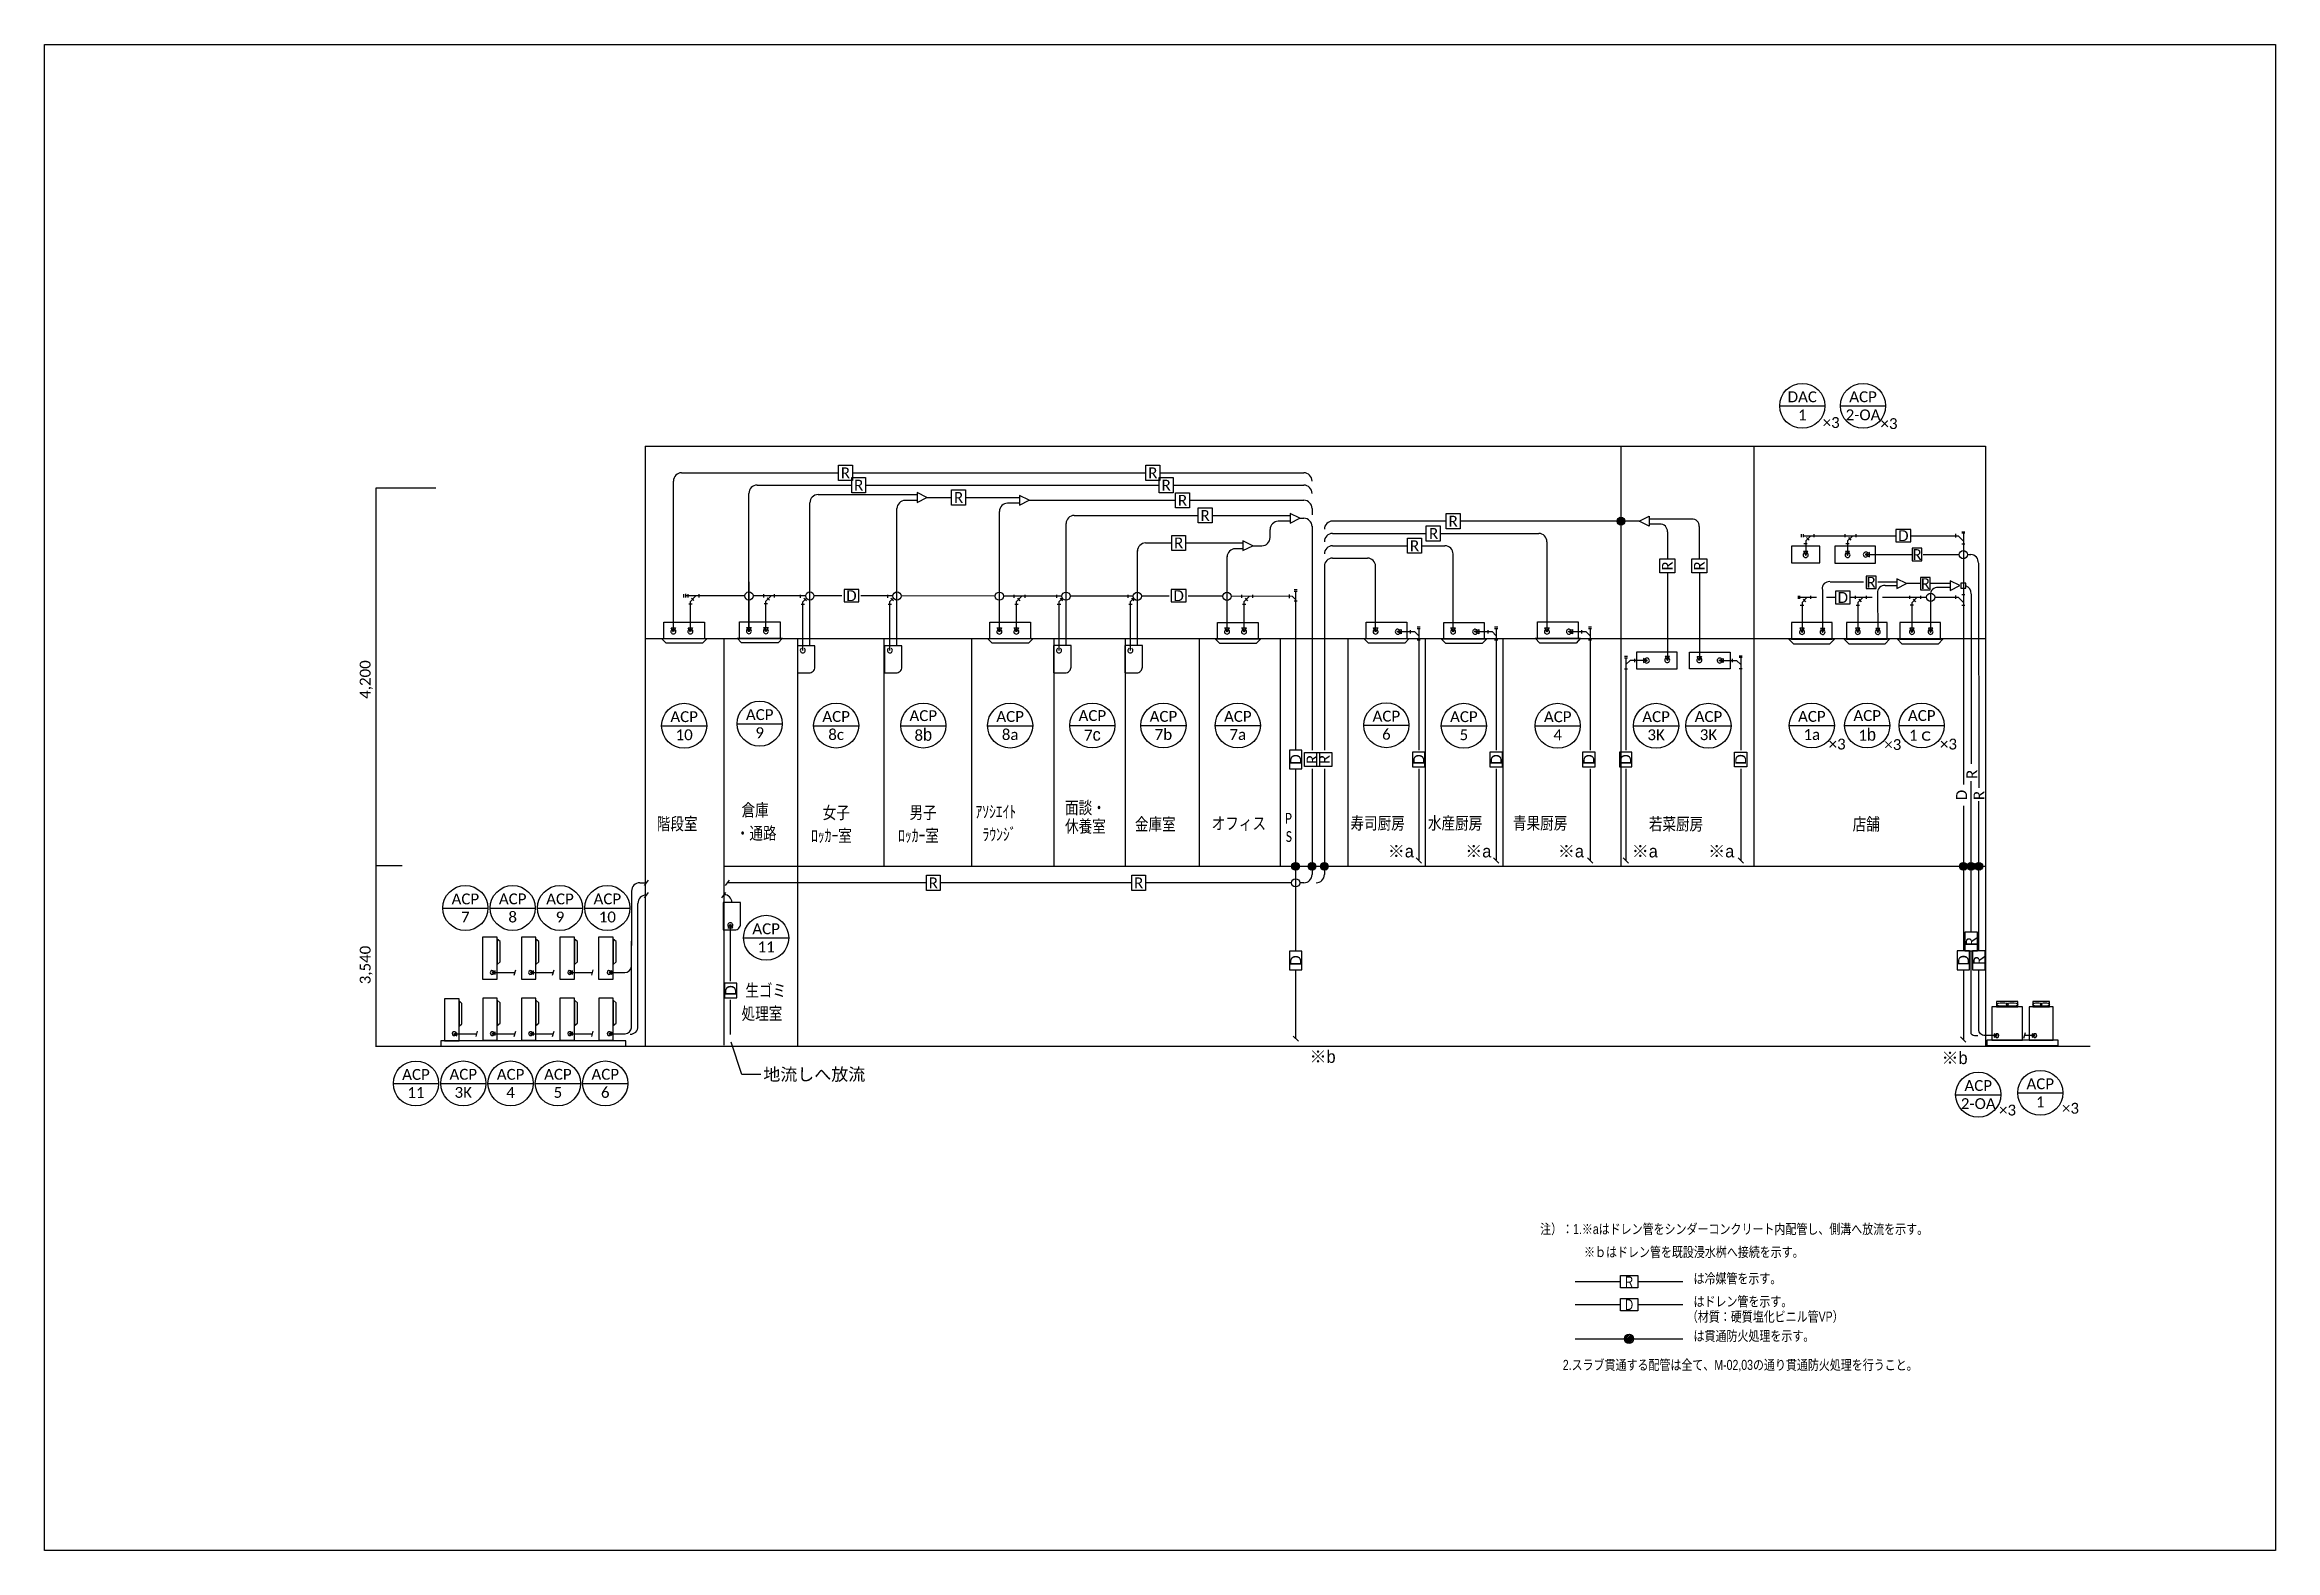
# Model space of a CAD drawing. Extents: x 593 to 1136, y -1139 to -772.
import ezdxf
from ezdxf.enums import TextEntityAlignment as Align

# ---------------------------------------------------------------- set-up
doc = ezdxf.new("R2010")
doc.units = 0
doc.header["$MEASUREMENT"] = 0
doc.layers.get('0').update_dxf_attribs({"linetype": 'CONTINUOUS'})
doc.layers.get('Defpoints').update_dxf_attribs({"color": 21, "linetype": 'CONTINUOUS'})
for name, color, linetype in [('00機器番号', 3, 'CONTINUOUS'), ('10機器､器具', 2, 'CONTINUOUS'), ('35R（冷媒管）', 4, 'CONTINUOUS'), ('36D（ドレン管）', 1, 'CONTINUOUS'), ('92設備記述', 3, 'CONTINUOUS'), ('A_室名', 9, 'CONTINUOUS'), ('A_建築', 8, 'CONTINUOUS')]:
    doc.layers.add(name, color=color, linetype=linetype)
doc.layers.add('hojo', color=165, linetype='CONTINUOUS', plot=False)
doc.styles.add('HORIZONTALBIGFONT', font='txt.shx', dxfattribs={"bigfont": 'bigfont.shx'})
doc.styles.add('MtXpl_Calibri', font='calibri.ttf')
doc.styles.get("Standard").update_dxf_attribs({"font": 'MS PGothic.ttf'})

# ---------------------------------------------------------------- blocks, each defined once
blk = doc.blocks.new('火災感知用ヘッド')
at = {"layer": '10機器､器具'}
for p, q in [((-79.0528, -12.2071), (12.207, 79.0527)), ((-78.1739, 16.9922), (-16.9922, 78.1738)), ((-72.461, -33.8868), (33.8867, 72.4609)), ((-61.4746, -51.1719), (51.1718, 61.4746)), ((-46.8506, -64.8438), (64.8437, 46.8506)), ((-28.4912, -74.7559), (74.7558, 28.4912)), ((-5.2735, -79.834), (79.834, 5.2734)), ((27.832, -75), (75, -27.8321))]:
    blk.add_line(p, q, dxfattribs=at)
blk.add_circle((0, 0), 80, dxfattribs=at)
blk = doc.blocks.new('R')
at = {"layer": 'hojo'}
blk.add_lwpolyline([(-200, 145), (200, 145), (200, -145), (-200, -145)], close=True, dxfattribs=at)
at = {"layer": '35R（冷媒管）', "color": 3, "width": 0.8}
blk.add_text('R', height=250, dxfattribs=at).set_placement((0, -126), align=Align.CENTER)
blk = doc.blocks.new('D')
at = {"layer": 'hojo'}
blk.add_lwpolyline([(-200, 145), (200, 145), (200, -145), (-200, -145)], close=True, dxfattribs=at)
at = {"layer": '36D（ドレン管）', "color": 3, "width": 0.8}
blk.add_text('D', height=250, dxfattribs=at).set_placement((0, -123), align=Align.CENTER)

msp = doc.modelspace()

# ---------------------------------------------------------------- linework, layer by layer
at = {"layer": '00機器番号', "color": 2}
for p, q in [((1015.43, -859.95), (1026.44, -859.95)), ((1030.23, -859.95), (1041.24, -859.95)), ((743.2, -937.87), (754.2, -937.87)), ((761.59, -937.37), (772.6, -937.37)), ((780.2, -937.83), (791.21, -937.83)), ((801.42, -937.83), (812.42, -937.83)), ((822.57, -937.83), (833.58, -937.83)), ((842.59, -937.81), (853.59, -937.81)), ((859.88, -937.81), (870.89, -937.81)), ((878, -937.81), (889.01, -937.81)), ((914.17, -937.74), (925.17, -937.74)), ((933.04, -937.87), (944.04, -937.87)), ((955.89, -937.87), (966.89, -937.87)), ((979.83, -937.87), (990.84, -937.87)), ((992.58, -937.85), (1003.59, -937.85)), ((1017.76, -937.8), (1028.76, -937.8)), ((1031.23, -937.8), (1042.24, -937.8)), ((1044.51, -937.8), (1055.52, -937.8)), ((689.93, -982.25), (700.93, -982.25)), ((701.45, -982.25), (712.46, -982.25)), ((712.97, -982.25), (723.98, -982.25)), ((724.49, -982.25), (735.5, -982.25)), ((763.16, -989.52), (774.17, -989.52)), ((677.9, -1024.99), (688.9, -1024.99)), ((689.42, -1024.97), (700.42, -1024.97)), ((700.94, -1024.97), (711.94, -1024.97)), ((712.46, -1024.97), (723.47, -1024.97)), ((723.98, -1024.97), (734.99, -1024.97)), ((1058.27, -1027.72), (1069.28, -1027.72)), ((1073.37, -1027.27), (1084.38, -1027.27))]:
    msp.add_line(p, q, dxfattribs=at)
for centre in [(1020.94, -859.93), (1035.73, -859.93), (748.7, -937.85), (767.09, -937.34), (785.71, -937.8), (806.92, -937.8), (828.07, -937.8), (848.09, -937.78), (865.39, -937.78), (883.5, -937.78), (919.67, -937.72), (938.54, -937.85), (961.39, -937.85), (985.34, -937.85), (998.09, -937.83), (1023.26, -937.78), (1036.74, -937.78), (1050.02, -937.78), (695.43, -982.23), (706.95, -982.23), (718.47, -982.23), (730, -982.23), (768.66, -989.49), (683.4, -1024.97), (694.92, -1024.95), (706.44, -1024.95), (717.96, -1024.95), (729.49, -1024.95), (1063.78, -1027.69), (1078.88, -1027.25)]:
    msp.add_ellipse(centre, major_axis=(5.5, 0), ratio=0.995261, dxfattribs=at)
at = {"layer": '10機器､器具'}
for points in [[(1018.31, -898.16), (1025.19, -898.16), (1025.19, -894.08), (1018.31, -894.08)], [(1028.9, -898.21), (1038.8, -898.21), (1038.8, -894.13), (1028.9, -894.13)], [(743.2, -916.59), (754.27, -916.59), (753.17, -917.74), (744.3, -917.74)], [(753.68, -916.68), (743.79, -916.68), (743.79, -912.6), (753.68, -912.6)], [(761.59, -916.53), (772.67, -916.53), (771.56, -917.68), (762.7, -917.68)], [(772.08, -916.62), (762.18, -916.62), (762.18, -912.55), (772.08, -912.55)], [(822.57, -916.59), (833.65, -916.59), (832.54, -917.74), (823.68, -917.74)], [(833.06, -916.68), (823.16, -916.68), (823.16, -912.6), (833.06, -912.6)], [(878, -916.65), (889.08, -916.65), (887.97, -917.8), (879.11, -917.8)], [(888.49, -916.74), (878.59, -916.74), (878.59, -912.66), (888.49, -912.66)], [(914.17, -916.59), (925.25, -916.59), (924.14, -917.74), (915.28, -917.74)], [(924.66, -916.67), (914.76, -916.67), (914.76, -912.6), (924.66, -912.6)], [(933.04, -916.67), (944.11, -916.67), (943.01, -917.83), (934.14, -917.83)], [(943.52, -916.76), (933.63, -916.76), (933.63, -912.69), (943.52, -912.69)], [(955.89, -916.55), (966.97, -916.55), (965.86, -917.7), (957, -917.7)], [(966.38, -916.64), (956.48, -916.64), (956.48, -912.56), (966.38, -912.56)], [(1028.77, -916.72), (1017.69, -916.72), (1018.8, -917.87), (1027.66, -917.87)], [(1018.28, -916.74), (1028.18, -916.74), (1028.18, -912.66), (1018.28, -912.66)], [(1042.2, -916.72), (1031.13, -916.72), (1032.24, -917.87), (1041.1, -917.87)], [(1031.72, -916.74), (1041.62, -916.74), (1041.62, -912.66), (1031.72, -912.66)], [(1055.17, -916.72), (1044.09, -916.72), (1045.2, -917.87), (1054.06, -917.87)], [(1044.68, -916.74), (1054.58, -916.74), (1054.58, -912.66), (1044.68, -912.66)], [(980.59, -924), (990.49, -924), (990.49, -919.92), (980.59, -919.92)], [(1003.35, -923.99), (993.45, -923.99), (993.45, -919.92), (1003.35, -919.92)], [(699.64, -999.55), (703.2, -999.55), (703.2, -989.34), (699.64, -989.34)], [(703.2, -989.82), (703.2, -995.99), (703.87, -995.37), (703.87, -990.43)], [(709.06, -999.55), (712.62, -999.55), (712.62, -989.34), (709.06, -989.34)], [(712.62, -989.82), (712.62, -995.99), (713.28, -995.37), (713.28, -990.43)], [(718.47, -999.55), (722.03, -999.55), (722.03, -989.34), (718.47, -989.34)], [(722.03, -989.82), (722.03, -995.99), (722.7, -995.37), (722.7, -990.43)], [(727.88, -999.55), (731.44, -999.55), (731.44, -989.34), (727.88, -989.34)], [(731.44, -989.82), (731.44, -995.99), (732.11, -995.37), (732.11, -990.43)], [(690.34, -1014.58), (693.9, -1014.58), (693.9, -1004.38), (690.34, -1004.38)], [(699.65, -1014.44), (703.21, -1014.44), (703.21, -1004.23), (699.65, -1004.23)], [(703.21, -1004.7), (703.21, -1010.88), (703.88, -1010.26), (703.88, -1005.32)], [(709.06, -1014.44), (712.62, -1014.44), (712.62, -1004.23), (709.06, -1004.23)], [(712.62, -1004.7), (712.62, -1010.88), (713.29, -1010.26), (713.29, -1005.32)], [(718.47, -1014.44), (722.03, -1014.44), (722.03, -1004.23), (718.47, -1004.23)], [(722.03, -1004.7), (722.03, -1010.88), (722.7, -1010.26), (722.7, -1005.32)], [(727.89, -1014.44), (731.45, -1014.44), (731.45, -1004.23), (727.89, -1004.23)], [(731.45, -1004.7), (731.45, -1010.88), (732.11, -1010.26), (732.11, -1005.32)], [(693.9, -1004.85), (693.9, -1011.02), (694.57, -1010.41), (694.57, -1005.47)], [(1067.09, -1014.44), (1074.59, -1014.44), (1074.59, -1006.34), (1067.09, -1006.34)], [(1068.26, -1006.34), (1073.41, -1006.34), (1073.41, -1005.02), (1068.26, -1005.02)], [(1076.14, -1014.44), (1082.03, -1014.44), (1082.03, -1006.34), (1076.14, -1006.34)], [(1077.06, -1006.34), (1081.11, -1006.34), (1081.11, -1005.02), (1077.06, -1005.02)]]:
    msp.add_lwpolyline(points, close=True, dxfattribs=at)
for points in [[(776.28, -918.34), (776.28, -924.99), (779.09, -924.99, 0.414223), (780.51, -923.57), (780.51, -918.34)], [(797.49, -918.34), (797.49, -924.99), (800.3, -924.99, 0.414223), (801.72, -923.57), (801.72, -918.34)], [(838.66, -918.32), (838.66, -924.97), (841.47, -924.97, 0.414223), (842.89, -923.56), (842.89, -918.32)], [(856.03, -918.32), (856.03, -924.97), (858.85, -924.97, 0.414223), (860.26, -923.56), (860.26, -918.32)], [(758.21, -980.9), (758.21, -987.56), (761.03, -987.56, 0.414223), (762.44, -986.14), (762.44, -980.9)]]:
    msp.add_lwpolyline(points, format="xyb", close=True, dxfattribs=at)
for centre, major_axis, ratio in [((1069.67, -1005.73), (1.41, 0), 0.301585), ((1072.01, -1005.73), (1.41, 0), 0.301585), ((1078.17, -1005.73), (1.1, 0), 0.383677), ((1080.01, -1005.73), (1.1, 0), 0.383677)]:
    msp.add_ellipse(centre, major_axis=major_axis, ratio=ratio, dxfattribs=at)
at = {"layer": '35R（冷媒管）'}
for p, q in [((746.08, -914.86), (746.08, -878.24)), ((748.08, -876.24), (786.27, -876.24)), ((766.47, -879.24), (789.51, -879.24)), ((789.65, -876.24), (861.11, -876.24)), ((792.89, -879.24), (864.36, -879.24)), ((864.5, -876.24), (899.6, -876.24)), ((867.74, -879.24), (899.6, -879.24)), ((764.47, -914.81), (764.47, -881.24)), ((779.3, -918.34), (779.3, -883.55)), ((781.3, -881.55), (805.41, -881.55)), ((800.51, -918.32), (800.51, -884.96)), ((805.41, -882.96), (802.51, -882.96)), ((807.8, -882.24), (813.83, -882.24)), ((817.22, -882.24), (830.35, -882.24)), ((830.35, -883.65), (827.45, -883.65)), ((832.74, -882.93), (868.35, -882.93)), ((871.73, -882.93), (899.57, -882.93)), ((901.57, -884.93), (901.57, -886.49)), ((825.45, -914.92), (825.45, -885.64)), ((841.68, -918.32), (841.68, -888.62)), ((843.68, -886.62), (873.83, -886.62)), ((877.22, -886.62), (896.25, -886.62)), ((891.35, -892.01), (891.35, -890.04)), ((896.25, -888.04), (893.35, -888.04)), ((898.64, -887.32), (899.57, -887.32)), ((901.57, -889.24), (901.57, -943.76)), ((934.24, -888), (906.57, -888)), ((981.25, -888.01), (937.62, -888)), ((986.18, -888.77), (983.64, -888.77)), ((993.95, -887.52), (983.69, -887.52)), ((988.1, -890.61), (988.09, -897.23)), ((995.85, -889.3), (995.86, -897.22)), ((859.05, -918.32), (859.05, -895.2)), ((861.05, -893.32), (867.41, -893.32)), ((870.79, -893.32), (884.76, -893.32)), ((884.76, -894.73), (882.88, -894.73)), ((887.15, -894.01), (889.35, -894.01)), ((906.57, -891.01), (920.89, -891.01)), ((906.57, -894.01), (924.84, -894.01)), ((919.05, -891.01), (929.36, -891.01)), ((928.22, -894.01), (933.92, -894.01)), ((932.74, -891.01), (956.77, -891.01)), ((935.92, -914.92), (935.92, -896.01)), ((958.77, -893.01), (958.77, -914.92)), ((1036.24, -896.16), (1047.69, -896.16)), ((1050.39, -896.16), (1059.15, -896.16)), ((1061.15, -896.16), (1061.96, -896.16)), ((880.88, -914.92), (880.88, -896.6)), ((904.57, -899.01), (904.57, -943.76)), ((906.57, -897.01), (915.05, -897.01)), ((917.05, -914.92), (917.05, -899.01)), ((988.09, -900.61), (988.08, -921.99)), ((995.87, -900.6), (995.88, -921.93)), ((1063.8, -898.24), (1063.92, -952.97)), ((764.47, -902.83), (764.47, -914.94)), ((1025.82, -904.65), (1025.89, -915.15)), ((1027.71, -902.76), (1035.88, -902.78)), ((1039.26, -905.59), (1039.32, -915.15)), ((1039.35, -902.78), (1043.94, -902.79)), ((1041.14, -903.7), (1043.94, -903.7)), ((1049.72, -903.23), (1046.33, -903.23)), ((1056.94, -903.23), (1052.11, -903.23)), ((1052.19, -906.02), (1052.19, -915.13)), ((1056.94, -904.18), (1054.08, -904.18)), ((1062.03, -905.78), (1062.03, -947.1)), ((901.57, -948.34), (901.57, -974.1)), ((904.57, -948.34), (904.57, -974.1)), ((737.89, -976.1), (739.43, -976.1)), ((739.92, -975.42), (738.96, -976.78)), ((759.69, -975.42), (758.72, -976.78)), ((807.67, -976.1), (759.2, -976.1)), ((857.67, -976.1), (811.05, -976.1)), ((896.57, -976.1), (861.05, -976.1)), ((899.58, -976.1), (898.57, -976.1)), ((735.89, -978.1), (735.89, -991.36)), ((737.41, -1011.08), (737.44, -981.1)), ((739.92, -978.42), (738.96, -979.78)), ((758.79, -978.42), (757.82, -979.78)), ((702, -997.96), (707.53, -997.96)), ((707.34, -998.62), (707.72, -997.3)), ((711.34, -997.96), (716.86, -997.96)), ((716.67, -998.62), (717.05, -997.3)), ((720.86, -997.96), (726.38, -997.96)), ((726.2, -998.62), (726.57, -997.3)), ((730.47, -997.96), (734.23, -997.96)), ((692.71, -1012.85), (698.23, -1012.85)), ((698.04, -1013.51), (698.42, -1012.19)), ((702.01, -1012.85), (707.53, -1012.85)), ((707.35, -1013.51), (707.72, -1012.19)), ((711.34, -1012.85), (716.87, -1012.85)), ((716.68, -1013.51), (717.06, -1012.19)), ((720.86, -1012.85), (726.39, -1012.85)), ((726.2, -1013.51), (726.58, -1012.19)), ((730.48, -1012.85), (734.36, -1012.85)), ((1075.2, -1012.66), (1074.82, -1013.98)), ((965.63, -1073.17), (976.66, -1073.17)), ((980.86, -1073.17), (991.85, -1073.17)), ((965.63, -1087.17), (991.85, -1087.17))]:
    msp.add_line(p, q, dxfattribs=at)
for points in [[(805.41, -883.43), (807.8, -882.24), (805.41, -881.05)], [(830.35, -884.13), (832.74, -882.93), (830.35, -881.74)], [(896.25, -888.51), (898.64, -887.32), (896.25, -886.12)], [(983.64, -889.2), (981.25, -888.01), (983.64, -886.82)], [(884.76, -895.2), (887.15, -894.01), (884.76, -892.81)], [(1043.94, -904.43), (1046.33, -903.23), (1043.94, -902.04)], [(1056.94, -904.9), (1059.32, -903.7), (1056.94, -902.51)]]:
    msp.add_lwpolyline(points, close=True, dxfattribs=at)
for points in [[(1062.03, -988.11), (1062.03, -951.34)], [(1063.92, -992.69), (1063.92, -956.24)], [(735.88, -1011.39), (735.88, -993.25), (735.88, -990.31)], [(1077.53, -1013.31), (1075.01, -1013.31)]]:
    msp.add_lwpolyline(points, dxfattribs=at)
for points in [[(1063.65, -1013.37), (1062.84, -1013.37, -0.414214), (1062.03, -1012.56), (1062.03, -992.69)], [(1068.3, -1013.29), (1065.41, -1013.29, -0.414214), (1063.92, -1011.8), (1063.92, -997.27)]]:
    msp.add_lwpolyline(points, format="xyb", dxfattribs=at)
for centre, radius, start, end in [((748.08, -878.24), 2, 90.0003, 180), ((766.47, -881.24), 2, 90.0003, 180), ((899.57, -878.24), 2, 0, 90.01), ((899.57, -881.24), 2, 0, 90.01), ((781.3, -883.55), 2, 90, 180), ((802.51, -884.96), 2, 90.0001, 180), ((827.45, -885.65), 2, 90.0001, 180), ((899.57, -884.93), 2, 0, 90), ((843.68, -888.62), 2, 90.0003, 180), ((893.35, -890.04), 2, 90.0001, 180), ((899.57, -889.32), 2, 0, 90), ((906.57, -890), 2, 89.99, 180), ((986.42, -890.42), 1.67, 353.7771, 96.223), ((994.19, -889.17), 1.67, 353.7771, 96.223), ((861.05, -895.32), 2, 90.0001, 180), ((882.88, -896.73), 2, 90.0001, 180), ((889.35, -892.01), 2, 270, 359.9999), ((906.57, -893.01), 2, 90, 180), ((906.57, -896.01), 2, 90, 180), ((933.92, -896.01), 2, 0, 90), ((956.77, -893.01), 2, 0, 90), ((1036.39, -896.15), 0.609, 31.3796, 325.8441), ((1061.95, -898.02), 1.86, 354.6117, 89.4087), ((906.57, -899.01), 2, 90, 180), ((915.05, -899.01), 2, 0, 90), ((1027.47, -904.41), 1.67, 83.777, 186.2229), ((1040.91, -905.35), 1.67, 83.777, 186.2229), ((1053.84, -905.83), 1.67, 83.777, 186.2229), ((1060.19, -905.57), 1.86, 354.6117, 73.0413), ((746.08, -914.86), 0.609, 122.0238, 57.9762), ((764.47, -914.81), 0.609, 122.0238, 57.9762), ((825.45, -914.92), 0.609, 122.0238, 57.9762), ((880.88, -914.92), 0.609, 122.0238, 57.9762), ((917.05, -914.92), 0.609, 122.0238, 57.9762), ((935.92, -914.92), 0.609, 122.0238, 57.9762), ((958.77, -914.92), 0.609, 122.0238, 57.9762), ((1025.88, -915), 0.609, 121.3796, 55.8441), ((1039.31, -915), 0.609, 121.3796, 55.8441), ((1052.17, -914.98), 0.609, 121.3796, 55.8441), ((988.06, -921.85), 0.609, 121.3796, 55.8441), ((995.88, -921.84), 0.609, 122.4387, 56.9081), ((737.89, -978.1), 2, 90, 179.9476), ((899.57, -974.1), 2, 270, 0), ((902.57, -974.1), 2, 270, 0), ((739.44, -981.1), 2, 90, 179.9476), ((701.97, -997.94), 0.471, 31.3796, 325.8441), ((711.3, -997.94), 0.471, 31.3796, 325.8441), ((720.83, -997.94), 0.471, 31.3796, 325.8441), ((730.44, -997.94), 0.471, 31.3796, 325.8441), ((734.23, -996.29), 1.67, 270, 353.1544), ((692.67, -1012.83), 0.471, 31.3796, 325.8441), ((701.98, -1012.83), 0.471, 31.3796, 325.8441), ((711.31, -1012.83), 0.471, 31.3796, 325.8441), ((720.83, -1012.83), 0.471, 31.3796, 325.8441), ((730.45, -1012.83), 0.471, 31.3796, 325.8441), ((734.21, -1011.16), 1.69, 275.2813, 352.1889), ((735.75, -1011.26), 1.67, 263.777, 6.2229), ((1068.33, -1013.31), 0.471, 211.3796, 145.8441), ((1077.55, -1013.32), 0.471, 211.3796, 145.8441)]:
    msp.add_arc(centre, radius, start, end, dxfattribs=at)
msp.add_ellipse((758.41, -980.92), major_axis=(1.37, 1.37), ratio=0.979569, start_param=5.497787, end_param=7.068583, dxfattribs=at)
at = {"layer": '36D（ドレン管）', "color": 2}
for p, q in [((1060.51, -890.67), (1059.75, -890.67)), ((1020.67, -891.18), (1020.67, -891.94)), ((1021.13, -891.18), (1021.13, -891.94)), ((1021.32, -893.44), (1022.15, -893.44)), ((1022, -892.03), (1022.61, -892.64)), ((1023.77, -891.18), (1023.77, -891.94)), ((1031.32, -891.18), (1031.32, -891.94)), ((1031.51, -893.44), (1032.34, -893.44)), ((1032.19, -892.03), (1032.79, -892.64)), ((1033.96, -891.18), (1033.96, -891.94)), ((1058.24, -891.13), (1058.24, -891.96)), ((1060.51, -890.94), (1059.75, -890.94)), ((1060.51, -893.58), (1059.75, -893.58)), ((748.53, -905.77), (748.53, -906.6)), ((749.01, -905.75), (749.01, -906.58)), ((749.62, -905.81), (749.62, -906.57)), ((750.48, -906.73), (751.09, -907.33)), ((752.26, -905.81), (752.26, -906.57)), ((768.01, -905.83), (768.01, -906.58)), ((768.88, -906.67), (769.48, -907.28)), ((770.65, -905.83), (770.65, -906.58)), ((776.98, -905.96), (776.98, -906.72)), ((777.85, -906.81), (778.46, -907.42)), ((798.2, -905.94), (798.2, -906.7)), ((799.06, -906.79), (799.67, -907.4)), ((828.99, -905.94), (828.99, -906.7)), ((829.86, -906.79), (830.46, -907.4)), ((831.63, -905.94), (831.63, -906.7)), ((839.36, -905.94), (839.36, -906.7)), ((840.23, -906.79), (840.84, -907.4)), ((856.74, -905.94), (856.74, -906.7)), ((857.61, -906.79), (858.21, -907.4)), ((884.42, -905.94), (884.42, -906.7)), ((885.29, -906.79), (885.89, -907.4)), ((887.06, -905.94), (887.06, -906.7)), ((896.03, -905.86), (896.03, -906.8)), ((897.19, -905.05), (897.94, -905.05)), ((897.2, -904.68), (897.95, -904.68)), ((897.22, -905.05), (897.97, -905.05)), ((1019.94, -906.19), (1019.94, -906.94)), ((1020.26, -906.18), (1020.26, -906.94)), ((1021.13, -907.03), (1021.74, -907.64)), ((1022.9, -906.18), (1022.9, -906.94)), ((1033.84, -906.18), (1033.84, -906.94)), ((1034.71, -907.03), (1035.31, -907.64)), ((1036.48, -906.18), (1036.48, -906.94)), ((1047.04, -906.17), (1047.04, -906.93)), ((1047.9, -907.02), (1048.51, -907.63)), ((1049.68, -906.17), (1049.68, -906.93)), ((1058.26, -906.11), (1058.26, -906.94)), ((1060.53, -905.92), (1059.77, -905.92)), ((749.81, -908.14), (750.64, -908.14)), ((768.2, -908.09), (769.03, -908.09)), ((777.17, -908.22), (778, -908.22)), ((798.38, -908.21), (799.21, -908.21)), ((829.18, -908.21), (830.01, -908.21)), ((839.55, -908.21), (840.38, -908.21)), ((856.93, -908.21), (857.76, -908.21)), ((884.61, -908.21), (885.44, -908.21)), ((897.22, -907.44), (897.97, -907.44)), ((1020.45, -908.45), (1021.28, -908.45)), ((1034.03, -908.45), (1034.86, -908.45)), ((1047.22, -908.43), (1048.05, -908.43)), ((1060.53, -908.56), (1059.77, -908.56)), ((925.48, -914.53), (925.48, -915.36)), ((927.93, -913.86), (927.18, -913.86)), ((927.93, -914.23), (927.18, -914.23)), ((927.93, -916.98), (927.18, -916.98)), ((944.34, -914.53), (944.34, -915.36)), ((946.79, -913.86), (946.03, -913.86)), ((946.79, -914.23), (946.03, -914.23)), ((946.79, -916.98), (946.03, -916.98)), ((967.19, -914.53), (967.19, -915.36)), ((969.64, -913.86), (968.88, -913.86)), ((969.64, -914.23), (968.88, -914.23)), ((969.64, -916.98), (968.88, -916.98)), ((977.62, -920.89), (978.37, -920.89)), ((977.62, -921.27), (978.37, -921.27)), ((980.07, -921.56), (980.07, -922.39)), ((1003.87, -921.55), (1003.87, -922.38)), ((1006.32, -920.88), (1005.57, -920.88)), ((1006.32, -921.26), (1005.57, -921.26)), ((977.62, -924.01), (978.37, -924.01)), ((1006.32, -924), (1005.57, -924))]:
    msp.add_line(p, q, dxfattribs=at)
at = {"layer": '36D（ドレン管）'}
for p, q in [((1021.13, -891.56), (1043.75, -891.57)), ((1021.76, -892.83), (1023.03, -891.56)), ((1021.76, -892.83), (1021.76, -896.25)), ((1031.95, -892.83), (1033.22, -891.56)), ((1031.95, -892.83), (1031.95, -896.25)), ((1047.33, -891.57), (1058.86, -891.57)), ((1058.86, -891.57), (1060.13, -892.84)), ((1060.15, -890.94), (1060.15, -952.12)), ((763.47, -906.2), (749.01, -906.19)), ((750.22, -907.55), (751.58, -906.19)), ((778.3, -906.22), (765.47, -906.2)), ((768.61, -907.5), (769.9, -906.21)), ((777.59, -907.63), (778.45, -906.77)), ((787.13, -906.23), (780.3, -906.22)), ((799.51, -906.24), (791.71, -906.23)), ((798.8, -907.61), (799.65, -906.76)), ((824.45, -906.26), (801.51, -906.24)), ((840.68, -906.28), (826.45, -906.26)), ((829.59, -907.61), (830.89, -906.32)), ((839.97, -907.61), (840.8, -906.78)), ((858.05, -906.29), (842.68, -906.28)), ((857.34, -907.61), (858.17, -906.78)), ((866.81, -906.3), (860.05, -906.3)), ((879.88, -906.32), (871.39, -906.31)), ((896.83, -906.33), (881.88, -906.32)), ((885.02, -907.61), (886.32, -906.32)), ((896.83, -906.33), (897.57, -907.07)), ((897.57, -905.05), (897.57, -943.76)), ((1020.26, -906.56), (1024.41, -906.56)), ((1020.87, -907.85), (1022.16, -906.56)), ((1026.86, -906.56), (1029.02, -906.56)), ((1032.6, -906.56), (1037.99, -906.56)), ((1034.44, -907.85), (1035.74, -906.56)), ((1040.44, -906.55), (1051.19, -906.55)), ((1047.67, -907.82), (1048.93, -906.55)), ((1053.19, -906.55), (1058.88, -906.55)), ((1058.88, -906.55), (1060.15, -907.82)), ((750.22, -914.86), (750.22, -907.55)), ((768.61, -914.81), (768.61, -907.5)), ((777.59, -919.5), (777.59, -907.63)), ((798.8, -919.49), (798.8, -907.61)), ((829.59, -914.92), (829.59, -907.61)), ((839.97, -919.49), (839.97, -907.61)), ((857.34, -919.49), (857.34, -907.61)), ((885.02, -914.92), (885.02, -907.61)), ((1020.87, -907.85), (1020.87, -914.99)), ((1034.44, -907.85), (1034.44, -914.99)), ((1047.64, -907.82), (1047.64, -914.98)), ((922.29, -914.92), (926.54, -914.92)), ((926.54, -914.92), (927.55, -915.93)), ((927.55, -914.23), (927.55, -943.76)), ((941.15, -914.92), (945.4, -914.92)), ((945.4, -914.92), (946.41, -915.93)), ((946.41, -914.23), (946.41, -943.76)), ((964, -914.92), (968.25, -914.92)), ((968.25, -914.92), (969.26, -915.93)), ((969.26, -914.23), (969.26, -943.76)), ((978, -921.27), (978, -943.76)), ((979.01, -921.95), (978, -922.96)), ((983.26, -921.96), (979.01, -921.95)), ((1000.68, -921.95), (1004.93, -921.94)), ((1004.93, -921.94), (1005.94, -922.95)), ((1005.94, -921.26), (1005.94, -943.76)), ((897.57, -948.34), (897.57, -992.72)), ((927.55, -948.34), (927.55, -970.48)), ((946.41, -948.34), (946.41, -970.48)), ((969.26, -948.34), (969.26, -970.67)), ((978, -948.34), (978, -970.67)), ((1005.94, -948.34), (1005.94, -970.66)), ((1060.15, -957.33), (1060.16, -992.69)), ((928.2, -971.31), (926.91, -970.02)), ((947.05, -971.31), (945.77, -970.02)), ((969.91, -971.31), (968.62, -970.02)), ((978.64, -971.31), (977.35, -970.02)), ((1006.59, -971.3), (1005.3, -970.01)), ((759.94, -986.43), (759.94, -1000.02)), ((897.57, -997.31), (897.57, -1013.93)), ((1060.16, -997.27), (1060.16, -1014.25)), ((759.94, -1004.6), (759.94, -1013.04)), ((898.27, -1014.69), (896.99, -1013.41)), ((1060.76, -1014.89), (1059.47, -1013.6)), ((965.63, -1078.77), (976.66, -1078.77)), ((980.86, -1078.77), (991.85, -1078.77))]:
    msp.add_line(p, q, dxfattribs=at)
at = {"layer": '36D（ドレン管）', "color": 2}
for centre, start, end in [((1021.76, -896.25), 122.766, 57.234), ((1031.95, -896.25), 122.766, 57.234), ((750.22, -914.86), 122.0238, 57.9762), ((768.61, -914.81), 122.0238, 57.9762), ((829.59, -914.92), 122.0238, 57.9762), ((885.02, -914.92), 122.0238, 57.9762), ((922.44, -914.94), 34.1559, 328.6204), ((941.29, -914.94), 34.1559, 328.6204), ((964.14, -914.94), 34.1559, 328.6204), ((1020.87, -914.99), 122.766, 57.234), ((1034.44, -914.99), 122.766, 57.234), ((1047.64, -914.98), 122.766, 57.234), ((777.59, -919.5), 122.0238, 57.9762), ((798.8, -919.49), 122.0238, 57.9762), ((839.97, -919.49), 122.0238, 57.9762), ((857.34, -919.49), 122.0238, 57.9762), ((983.11, -921.97), 211.3796, 145.8441), ((1000.83, -921.96), 34.1559, 328.6204), ((759.94, -986.43), 308.9444, 231.9096)]:
    msp.add_arc(centre, 0.609, start, end, dxfattribs=at)
at = {"layer": '92設備記述', "color": 7, "linetype": 'Continuous'}
for p, q in [((762.78, -1022.82), (760.14, -1014.87)), ((767.41, -1022.82), (762.78, -1022.82))]:
    msp.add_line(p, q, dxfattribs=at)
at = {"layer": 'A_建築'}
for p, q in [((739.22, -869.78), (1065.53, -869.78)), ((739.22, -869.78), (739.22, -1015.8)), ((976.79, -869.78), (976.79, -972.08)), ((1009.14, -869.72), (1009.14, -972.08)), ((1065.53, -869.78), (1065.53, -1015.85)), ((673.69, -1015.85), (673.69, -879.93)), ((673.69, -879.93), (688.21, -879.93)), ((739.22, -916.59), (1065.53, -916.59)), ((758.35, -916.59), (758.35, -1015.64)), ((776.29, -916.62), (776.29, -972.08)), ((797.33, -916.55), (797.33, -972.08)), ((818.68, -916.8), (818.69, -972.08)), ((838.74, -916.55), (838.74, -972.08)), ((856.11, -916.87), (856.11, -972.08)), ((874.11, -916.68), (874.11, -972.08)), ((893.82, -916.59), (893.82, -972.08)), ((910.28, -916.68), (910.28, -972.08)), ((929.15, -916.8), (929.15, -972.08)), ((948.01, -916.8), (948.01, -972.08)), ((673.73, -971.91), (680.02, -971.91)), ((758.36, -972.08), (1065.53, -972.08)), ((776.3, -972.07), (776.3, -1015.95)), ((673.56, -1015.85), (1091.06, -1015.85))]:
    msp.add_line(p, q, dxfattribs=at)
for points in [[(689.47, -1015.85), (734.5, -1015.85), (734.5, -1014.61), (689.47, -1014.61)], [(1065.89, -1015.68), (1083.21, -1015.68), (1083.21, -1014.44), (1065.89, -1014.44)]]:
    msp.add_lwpolyline(points, close=True, dxfattribs=at)
at = {"layer": 'Defpoints', "linetype": 'Continuous'}
msp.add_lwpolyline([(592.99, -771.95), (1136.12, -771.95), (1136.12, -1138.69), (592.99, -1138.69)], close=True, dxfattribs=at)
at = {"layer": 'hojo', "linetype": 'Continuous'}
for points in [[(786.27, -874.4), (789.65, -874.4), (789.65, -878.08), (786.27, -878.08)], [(861.11, -874.4), (864.5, -874.4), (864.5, -878.08), (861.11, -878.08)], [(789.51, -877.4), (792.89, -877.4), (792.89, -881.08), (789.51, -881.08)], [(864.36, -877.4), (867.74, -877.4), (867.74, -881.08), (864.36, -881.08)], [(813.83, -880.4), (817.22, -880.4), (817.22, -884.08), (813.83, -884.08)], [(868.35, -881.09), (871.73, -881.09), (871.73, -884.77), (868.35, -884.77)], [(873.83, -884.79), (877.22, -884.79), (877.22, -888.46), (873.83, -888.46)], [(929.36, -889.17), (932.74, -889.17), (932.74, -892.85), (929.36, -892.85)], [(934.24, -886.17), (937.62, -886.17), (937.62, -889.85), (934.24, -889.85)], [(1043.75, -893.07), (1047.33, -893.07), (1047.33, -890.02), (1043.75, -890.02)], [(867.41, -891.48), (870.79, -891.48), (870.79, -895.15), (867.41, -895.15)], [(924.84, -892.17), (928.22, -892.17), (928.22, -895.85), (924.84, -895.85)], [(1021.25, -895.38), (1021.76, -896.4), (1022.28, -895.38)], [(1031.44, -895.38), (1031.95, -896.4), (1032.46, -895.38)], [(1047.69, -897.67), (1050.08, -897.67), (1050.08, -894.62), (1047.69, -894.62)], [(986.25, -900.61), (986.25, -897.23), (989.93, -897.23), (989.93, -900.61)], [(994.03, -900.6), (994.03, -897.22), (997.71, -897.22), (997.71, -900.6)], [(1036.52, -904.43), (1038.91, -904.43), (1038.91, -901.38), (1036.52, -901.38)], [(787.63, -907.69), (791.21, -907.69), (791.21, -904.65), (787.63, -904.65)], [(867.31, -907.69), (870.89, -907.69), (870.89, -904.65), (867.31, -904.65)], [(1029.02, -908.12), (1032.6, -908.12), (1032.6, -905.08), (1029.02, -905.08)], [(1049.72, -904.76), (1052.11, -904.76), (1052.11, -901.71), (1049.72, -901.71)], [(1059.51, -904.31), (1060.73, -904.31), (1060.73, -903.1), (1059.51, -903.1)], [(1020.35, -914.11), (1020.87, -915.14), (1021.38, -914.11)], [(1033.93, -914.11), (1034.44, -915.14), (1034.95, -914.11)], [(1047.13, -914.1), (1047.64, -915.13), (1048.15, -914.1)], [(899.09, -948.34), (899.09, -943.76), (896.05, -943.76), (896.05, -948.34)], [(899.73, -947.75), (899.73, -944.36), (903.41, -944.36), (903.41, -947.75)], [(902.73, -947.75), (902.73, -944.36), (906.41, -944.36), (906.41, -947.75)], [(929.07, -947.85), (929.07, -944.27), (926.02, -944.27), (926.02, -947.85)], [(947.92, -947.85), (947.92, -944.27), (944.88, -944.27), (944.88, -947.85)], [(970.51, -947.85), (970.51, -944.27), (967.46, -944.27), (967.46, -947.85)], [(979.45, -947.85), (979.45, -944.27), (976.41, -944.27), (976.41, -947.85)], [(1004.42, -947.84), (1004.42, -944.26), (1007.47, -944.26), (1007.47, -947.84)], [(807.67, -974.26), (811.05, -974.26), (811.05, -977.94), (807.67, -977.94)], [(857.67, -974.26), (861.05, -974.26), (861.05, -977.94), (857.67, -977.94)], [(759.44, -987.17), (759.94, -986.14), (760.46, -987.17)], [(1063.56, -992.69), (1063.56, -988.11), (1060.51, -988.11), (1060.51, -992.69)], [(899.09, -997.31), (899.09, -992.72), (896.05, -992.72), (896.05, -997.31)], [(1061.68, -997.27), (1061.68, -992.69), (1058.63, -992.69), (1058.63, -997.27)], [(1065.43, -997.27), (1065.43, -992.69), (1062.39, -992.69), (1062.39, -997.27)], [(761.55, -1004.1), (761.55, -1000.52), (758.5, -1000.52), (758.5, -1004.1)]]:
    msp.add_lwpolyline(points, close=True, dxfattribs=at)
at = {"layer": 'hojo'}
for points in [[(1037.27, -895.65), (1036.24, -896.16), (1037.27, -896.68)], [(746.59, -913.96), (746.08, -914.99), (745.56, -913.96)], [(750.73, -913.96), (750.22, -914.99), (749.71, -913.96)], [(764.98, -913.91), (764.47, -914.94), (763.96, -913.91)], [(769.13, -913.91), (768.61, -914.94), (768.1, -913.91)], [(825.96, -914.03), (825.45, -915.05), (824.94, -914.03)], [(830.11, -914.03), (829.59, -915.05), (829.08, -914.03)], [(881.39, -914.03), (880.88, -915.05), (880.37, -914.03)], [(885.54, -914.03), (885.02, -915.05), (884.51, -914.03)], [(917.56, -914.03), (917.05, -915.05), (916.53, -914.03)], [(923.31, -915.44), (922.29, -914.92), (923.31, -914.41)], [(936.43, -914.03), (935.92, -915.05), (935.4, -914.03)], [(942.17, -915.44), (941.15, -914.92), (942.17, -914.41)], [(959.28, -914.03), (958.77, -915.05), (958.25, -914.03)], [(965.02, -915.44), (964, -914.92), (965.02, -914.41)], [(1025.38, -914.12), (1025.89, -915.15), (1026.4, -914.12)], [(1038.81, -914.12), (1039.32, -915.15), (1039.83, -914.12)], [(1051.67, -914.1), (1052.19, -915.13), (1052.7, -914.1)], [(982.24, -922.47), (983.26, -921.96), (982.24, -921.44)], [(987.57, -920.97), (988.08, -921.99), (988.59, -920.97)], [(996.39, -920.96), (995.88, -921.98), (995.37, -920.96)], [(1001.7, -922.46), (1000.68, -921.95), (1001.7, -921.43)], [(702.65, -997.56), (701.86, -997.96), (702.65, -998.35)], [(711.98, -997.56), (711.19, -997.96), (711.98, -998.35)], [(721.51, -997.56), (720.71, -997.96), (721.51, -998.35)], [(731.12, -997.56), (730.33, -997.96), (731.12, -998.35)], [(693.35, -1012.6), (692.55, -1012.99), (693.35, -1013.39)], [(702.66, -1012.45), (701.86, -1012.85), (702.66, -1013.24)], [(711.99, -1012.45), (711.2, -1012.85), (711.99, -1013.24)], [(721.51, -1012.45), (720.72, -1012.85), (721.51, -1013.24)], [(731.13, -1012.45), (730.33, -1012.85), (731.13, -1013.24)], [(1067.65, -1013.69), (1068.44, -1013.29), (1067.65, -1012.9)], [(1076.88, -1013.71), (1077.67, -1013.31), (1076.88, -1012.91)], [(1076.88, -1013.71), (1077.67, -1013.31), (1076.88, -1012.91)]]:
    msp.add_lwpolyline(points, close=True, dxfattribs=at)
at = {"layer": 'hojo', "linetype": 'Continuous'}
for centre in [(1060.15, -896.16), (764.47, -906.22), (779.3, -906.23), (800.51, -906.25), (825.45, -906.28), (841.68, -906.29), (859.05, -906.31), (880.88, -906.33), (1052.19, -906.55), (897.57, -976.1)]:
    msp.add_circle(centre, 1, dxfattribs=at)

# ---------------------------------------------------------------- block references
at = {"layer": '10機器､器具'}
for p, xscale, yscale, zscale in [((976.79, -888.01), 0.012, 0.012, 0.012), ((897.57, -972.08), 0.012, 0.012, 0.012), ((901.57, -972.08), 0.012, 0.012, 0.012), ((904.57, -972.08), 0.012, 0.012, 0.012), ((1060.15, -972.08), 0.012, 0.012, 0.012), ((1062.03, -972.08), 0.012, 0.012, 0.012), ((1063.92, -972.08), 0.012, 0.012, 0.012), ((978.76, -1087.17), 0.014, 0.014, 0.014)]:
    msp.add_blockref('火災感知用ヘッド', p, dxfattribs=dict(at, xscale=xscale, yscale=yscale, zscale=zscale))
at = {"layer": '35R（冷媒管）', "xscale": 0.0105, "yscale": 0.0105, "zscale": 0.0105}
msp.add_blockref('R', (978.76, -1073.25), dxfattribs=at)
at = {"layer": '36D（ドレン管）', "xscale": 0.0105, "yscale": 0.0105, "zscale": 0.0105}
msp.add_blockref('D', (978.76, -1078.85), dxfattribs=at)

# ---------------------------------------------------------------- texts
at = {"char_height": 2.6458, "attachment_point": 5, "style": 'HORIZONTALBIGFONT'}
for s, insert, width in [('\\C7;\\fCalibri|b0|i0|;\\H2.6458414077759;R ', (787.96, -876.24), 2.3873), ('\\C7;\\fCalibri|b0|i0|;\\H2.6458414077759;R ', (791.2, -879.24), 2.3873), ('\\C7;\\fCalibri|b0|i0|;\\H2.6458414077759;R ', (862.8, -876.24), 2.3873), ('\\C7;\\fCalibri|b0|i0|;\\H2.6458414077759;R ', (866.05, -879.24), 2.3873), ('\\C7;\\fCalibri|b0|i0|;\\H2.6458414077759;R ', (815.52, -882.24), 2.3873), ('\\C7;\\fCalibri|b0|i0|;\\H2.6458414077759;R ', (870.04, -882.93), 2.3873), ('\\C7;\\fCalibri|b0|i0|;\\H2.6458414077759;R ', (875.53, -886.62), 2.3873), ('\\C7;\\fCalibri|b0|i0|;\\H2.6458414077759;R ', (931.16, -891.01), 2.3873), ('\\C7;\\fCalibri|b0|i0|;\\H2.6458414077759;R ', (935.93, -888.01), 2.3873), ('\\C7;\\fCalibri|b0|i0|;\\H2.6458414077759;D', (1045.54, -891.55), 3.5824), ('\\C7;\\fCalibri|b0|i0|;\\H2.6458414077759;R ', (869.1, -893.32), 2.3873), ('\\C7;\\fCalibri|b0|i0|;\\H2.6458414077759;R ', (926.53, -894.01), 2.3873), ('\\C7;\\fCalibri|b0|i0|;\\H2.6458414077759;R ', (1048.89, -896.15), 2.3873), ('\\C7;\\fCalibri|b0|i0|;\\H2.6458414077759;R ', (1037.71, -902.9), 2.3873), ('\\C7;\\fCalibri|b0|i0|;\\H2.6458414077759;D', (789.42, -906.17), 3.5824), ('\\C7;\\fCalibri|b0|i0|;\\H2.6458414077759;D', (869.1, -906.17), 3.5824), ('\\C7;\\fCalibri|b0|i0|;\\H2.6458414077759;D', (1030.81, -906.6), 3.5824), ('\\C7;\\fCalibri|b0|i0|;\\H2.6458414077759;R ', (1050.91, -903.23), 2.3873), ('\\C7;\\fCalibri|b0|i0|;\\H2.6458414077759;R ', (809.36, -976.1), 2.3873), ('\\C7;\\fCalibri|b0|i0|;\\H2.6458414077759;R ', (859.36, -976.1), 2.3873)]:
    msp.add_mtext(s, dxfattribs=dict(at, insert=insert, width=width))
at = {"char_height": 2.6458, "attachment_point": 5, "rotation": 90, "style": 'HORIZONTALBIGFONT'}
for s, insert, width in [('\\C7;\\fCalibri|b0|i0|;\\H2.6458414077759;R ', (988.09, -898.92), 2.3873), ('\\C7;\\fCalibri|b0|i0|;\\H2.6458414077759;R ', (995.87, -898.91), 2.3873), ('\\C7;\\fCalibri|b0|i0|;\\H2.6458414077759;D', (897.59, -946.06), 3.5824), ('\\C7;\\fCalibri|b0|i0|;\\H2.6458414077759;R ', (901.57, -946.05), 2.3873), ('{\\fCalibri|b0|i0|c0|p34;\\H1x;\\C7;R }', (904.57, -946.05), 2.3873), ('\\C7;\\fCalibri|b0|i0|;\\H2.6458414077759;D', (927.55, -946.06), 3.5824), ('\\C7;\\fCalibri|b0|i0|;\\H2.6458414077759;D', (946.4, -946.06), 3.5824), ('\\C7;\\fCalibri|b0|i0|;\\H2.6458414077759;D', (968.99, -946.06), 3.5824), ('\\C7;\\fCalibri|b0|i0|;\\H2.6458414077759;D', (977.93, -946.06), 3.5824), ('\\C7;\\fCalibri|b0|i0|;\\H2.6458414077759;D', (1005.94, -946.05), 3.5824), ('\\C7;\\fCalibri|b0|i0|;\\H2.6458414077759;R ', (1062.2, -949.68), 5.2121), ('\\C7;\\fCalibri|b0|i0|;\\H2.6458414077759;D', (1059.72, -954.72), 5.2121), ('\\C7;\\fCalibri|b0|i0|;\\H2.6458414077759;R ', (1063.95, -954.82), 50.5517), ('\\C7;\\fCalibri|b0|i0|;\\H2.6458414077759;D', (897.59, -995.02), 3.5824), ('\\C7;\\fCalibri|b0|i0|;\\H2.6458414077759;D', (1060.18, -994.99), 3.5824), ('{\\fCalibri|b0|i0|c0|p34;\\C7;R}', (1062.06, -990.41), 3.5824), ('{\\fCalibri|b0|i0|c0|p34;\\C7;R}', (1063.93, -994.99), 3.5824), ('\\C7;\\fCalibri|b0|i0|;\\H2.6458414077759;D', (760.02, -1002.31), 3.5824)]:
    msp.add_mtext(s, dxfattribs=dict(at, insert=insert, width=width))
at = {"layer": '00機器番号', "color": 2, "char_height": 2.6458, "attachment_point": 5, "style": 'HORIZONTALBIGFONT'}
for s, insert, width in [('\\C7;\\fCalibri|b0|i0|;\\H2.6458414077759;DAC\\P1', (1020.94, -859.93), 11.0053), ('{\\fCalibri|b0|i0|c0|p34;\\H1x;\\C7;ACP\\P2-OA}', (1035.73, -859.93), 11.0053), ('\\C7;\\fCalibri|b0|i0|;\\H2.6458414077759;×3', (1027.97, -864.01), 6.8844), ('\\C7;\\fCalibri|b0|i0|;\\H2.6458414077759;×3', (1042.06, -864.27), 6.8844), ('\\C7;\\fCalibri|b0|i0|;\\H2.6458414077759;ACP\\P9', (767.09, -937.34), 11.0053), ('{\\fCalibri|b0|i0|c0|p34;\\H1x;\\C7;ACP\\P8\\fMS PGothic|b0|i0|c128|p50;\\H1.14583x;b}', (806.92, -937.8), 11.0053), ('{\\fCalibri|b0|i0|c0|p34;\\H1x;\\C7;ACP\\P7\\fMS PGothic|b0|i0|c128|p50;\\H1.14583x;c}', (848.09, -937.78), 11.0053), ('\\C7;\\fCalibri|b0|i0|;\\H2.6458414077759;ACP\\P6', (919.67, -937.72), 11.0053), ('{\\fCalibri|b0|i0|c0|p34;\\H1x;\\C7;ACP\\P1\\fMS PGothic|b0|i0|c128|p50;\\H1.14583x;b}', (1036.74, -937.78), 11.0053), ('\\C7;\\fCalibri|b0|i0|;\\H2.6458414077759;ACP\\P1\\fＭＳ Ｐゴシック|b0|i0|;\\H3.0316932797432;ｃ', (1050.02, -937.78), 11.0053), ('\\C7;\\fCalibri|b0|i0|;\\H2.6458414077759;ACP\\P10', (748.7, -937.85), 11.0053), ('\\C7;\\fCalibri|b0|i0|;\\H2.6458414077759;ACP\\P8c', (785.71, -937.8), 11.0053), ('\\C7;\\fCalibri|b0|i0|;\\H2.6458414077759;ACP\\P8a', (828.07, -937.8), 11.0053), ('{\\fCalibri|b0|i0|c0|p34;\\H1x;\\C7;ACP\\P7b}', (865.39, -937.78), 11.0053), ('\\C7;\\fCalibri|b0|i0|;\\H2.6458414077759;ACP\\P7a', (883.5, -937.78), 11.0053), ('\\C7;\\fCalibri|b0|i0|;\\H2.6458414077759;ACP\\P5', (938.54, -937.85), 11.0053), ('\\C7;\\fCalibri|b0|i0|;\\H2.6458414077759;ACP\\P4', (961.39, -937.85), 11.0053), ('\\C7;\\fCalibri|b0|i0|;\\H2.6458414077759;ACP\\P3K', (985.34, -937.85), 11.0053), ('\\C7;\\fCalibri|b0|i0|;\\H2.6458414077759;ACP\\P3K', (998.09, -937.83), 11.0053), ('\\C7;\\fCalibri|b0|i0|;\\H2.6458414077759;ACP\\P1a', (1023.26, -937.78), 11.0053), ('\\C7;\\fCalibri|b0|i0|;\\H2.6458414077759;×3', (1029.42, -942.32), 6.8844), ('\\C7;\\fCalibri|b0|i0|;\\H2.6458414077759;×3', (1042.98, -942.44), 6.8844), ('\\C7;\\fCalibri|b0|i0|;\\H2.6458414077759;×3', (1056.53, -942.32), 6.8844), ('\\C7;\\fCalibri|b0|i0|;\\H2.6458414077759;ACP\\P7', (695.43, -982.23), 11.0053), ('\\C7;\\fCalibri|b0|i0|;\\H2.6458414077759;ACP\\P8', (706.95, -982.23), 11.0053), ('\\C7;\\fCalibri|b0|i0|;\\H2.6458414077759;ACP\\P9', (718.47, -982.23), 11.0053), ('\\C7;\\fCalibri|b0|i0|;\\H2.6458414077759;ACP\\P10', (730, -982.23), 11.0053), ('{\\fCalibri|b0|i0|c0|p34;\\H1x;\\C7;ACP\\P11}', (768.66, -989.49), 11.0053), ('{\\fCalibri|b0|i0|c0|p34;\\H1x;\\C7;ACP\\P11}', (683.4, -1024.97), 11.0053), ('\\C7;\\fCalibri|b0|i0|;\\H2.6458414077759;ACP\\P3K', (694.92, -1024.95), 11.0053), ('\\C7;\\fCalibri|b0|i0|;\\H2.6458414077759;ACP\\P4', (706.44, -1024.95), 11.0053), ('\\C7;\\fCalibri|b0|i0|;\\H2.6458414077759;ACP\\P5', (717.96, -1024.95), 11.0053), ('\\C7;\\fCalibri|b0|i0|;\\H2.6458414077759;ACP\\P6', (729.49, -1024.95), 11.0053), ('{\\fCalibri|b0|i0|c0|p34;\\H1x;\\C7;ACP\\P2-OA}', (1063.78, -1027.69), 11.0053), ('\\C7;\\fCalibri|b0|i0|;\\H2.6458414077759;ACP\\P1', (1078.88, -1027.25), 11.0053), ('\\C7;\\fCalibri|b0|i0|;\\H2.6458414077759;×3', (1070.92, -1031.46), 7.4948), ('\\C7;\\fCalibri|b0|i0|;\\H2.6458414077759;×3', (1086.24, -1031.02), 7.4948)]:
    msp.add_mtext(s, dxfattribs=dict(at, insert=insert, width=width))
at = {"layer": '92設備記述', "color": 7, "linetype": 'Continuous'}
msp.add_text('地流しへ放流', height=3.032, dxfattribs=at).set_placement((767.98, -1024.26))
at = {"layer": '92設備記述', "width": 0.8}
for s, p in [('注）：1.※aはドレン管をシンダーコンクリート内配管し、側溝へ放流を示す。', (957.11, -1062.38)), ('\u3000\u3000\u3000\u3000※ｂはドレン管を既設浸水桝へ接続を示す。', (957.11, -1067.98)), ('は冷媒管を示す。', (994.45, -1074.41)), ('（材質：硬質塩化ビニル管VP）', (992.83, -1083.72)), ('はドレン管を示す。', (994.45, -1080.01)), ('は貫通防火処理を示す。', (994.45, -1088.41)), ('   \u3000 2.スラブ貫通する配管は全て、M-02,03の通り貫通防火処理を行うこと。', (957.11, -1095.47))]:
    msp.add_text(s, height=2.45, dxfattribs=at).set_placement(p, align=Align.BOTTOM_LEFT)
at = {"layer": '92設備記述', "char_height": 3.0317, "attachment_point": 5, "style": 'HORIZONTALBIGFONT'}
for s, insert, width in [('{\\fMS PGothic|b0|i0|c128|p50;\\C7;※a}', (923.19, -968.42), 9.602), ('{\\fMS PGothic|b0|i0|c128|p50;\\C7;※a}', (942.05, -968.42), 9.602), ('{\\fMS PGothic|b0|i0|c128|p50;\\C7;※a}', (964.61, -968.42), 9.602), ('{\\fMS PGothic|b0|i0|c128|p50;\\C7;※a}', (982.59, -968.42), 9.602), ('{\\fMS PGothic|b0|i0|c128|p50;\\C7;※a}', (1001.2, -968.42), 9.602), ('{\\fMS PGothic|b0|i0|c128|p50;\\C7;※b}', (904.14, -1018.46), 19.9311), ('{\\fMS PGothic|b0|i0|c128|p50;\\C7;※b}', (1058.01, -1018.76), 9.3765)]:
    msp.add_mtext(s, dxfattribs=dict(at, insert=insert, width=width))
at = {"layer": 'A_室名', "color": 7, "linetype": 'Continuous', "width": 0.8}
for s, p in [('面談・', (841.43, -959.32)), ('階段室', (742.02, -963.24)), ('倉庫', (762.67, -959.9)), ('女子', (782.41, -960.52)), ('男子', (803.58, -960.49)), ('ｱｿｼｴｲﾄ', (819.63, -960.27)), ('休養室', (841.43, -963.84)), ('金庫室', (858.44, -963.34)), ('オフィス', (877.13, -963.13)), ('寿司厨房', (910.93, -963.08)), ('水産厨房', (929.78, -963.08)), ('青果厨房', (950.5, -963.08)), ('若菜厨房', (983.57, -963.28)), ('店舗', (1033.19, -963.32)), ('・通路', (761.28, -965.54)), ('ﾛｯｶｰ室', (779.59, -966.12)), ('ﾛｯｶｰ室', (800.8, -966.1)), ('ﾗｳﾝｼﾞ', (821.35, -965.82)), ('生ゴミ', (763.59, -1003.83)), ('処理室', (762.68, -1009.44))]:
    msp.add_text(s, height=3.032, dxfattribs=at).set_placement(p)
at = {"layer": 'A_室名', "color": 7, "linetype": 'Continuous', "style": 'MtXpl_Calibri', "width": 0.8}
for s, p in [('P', (894.98, -961.71)), ('S', (895.18, -966.15))]:
    msp.add_text(s, height=2.65, dxfattribs=at).set_placement(p)
at = {"layer": 'A_建築', "char_height": 2.6458, "attachment_point": 5, "rotation": 90, "style": 'HORIZONTALBIGFONT'}
for s, insert, width in [('\\C7;\\fCalibri|b0|i0|;\\H2.6458414077759;4,200', (671.29, -926.59), 51.9198), ('\\C7;\\fCalibri|b0|i0|;\\H2.6458414077759;3,540', (671.3, -996.12), 13.0159)]:
    msp.add_mtext(s, dxfattribs=dict(at, insert=insert, width=width))

doc.saveas('drawing.dxf')
